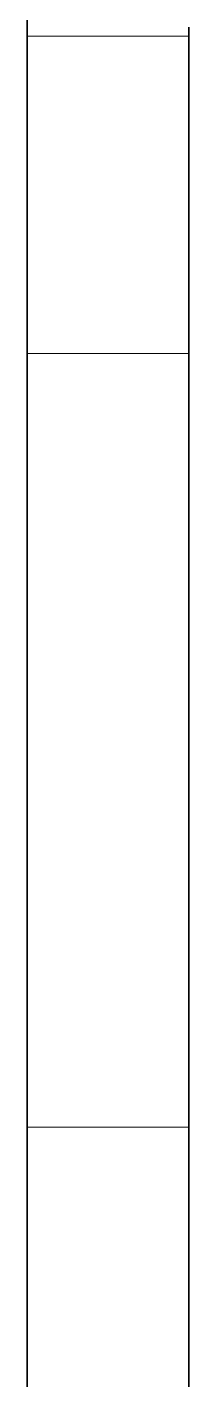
# Model space of a CAD drawing. Extents: x 155 to 1176, y 87 to 946.
# Drawn here: x 545.73 to 549.23, y 355.17 to 384.44 of the extents above; entities that cross this region are included whole.
import ezdxf

# ---------------------------------------------------------------- set-up
doc = ezdxf.new("R2010")
doc.units = 0

msp = doc.modelspace()

# ---------------------------------------------------------------- linework, layer by layer
at = {"color": 7, "lineweight": 35, "ltscale": 0.106442}
msp.add_line((545.734, 384.333), (545.734, 388.591), dxfattribs=at)
at = {"color": 7, "lineweight": 35, "ltscale": 0.004872}
for p, q in [((545.734, 384.243), (545.734, 384.438)), ((549.234, 384.243), (549.234, 384.438))]:
    msp.add_line(p, q, dxfattribs=at)
at = {"color": 7, "lineweight": 35, "ltscale": 0.171677}
for p, q in [((545.734, 377.376), (545.734, 384.243)), ((549.234, 377.376), (549.234, 384.243))]:
    msp.add_line(p, q, dxfattribs=at)
at = {"color": 7, "lineweight": 13, "ltscale": 0.0875}
for p, q in [((545.734, 384.243), (549.234, 384.243)), ((545.734, 377.376), (549.234, 377.376)), ((545.734, 360.634), (549.234, 360.634))]:
    msp.add_line(p, q, dxfattribs=at)
at = {"color": 7, "lineweight": 35, "ltscale": 0.418545}
for p, q in [((545.734, 360.634), (545.734, 377.376)), ((549.234, 360.634), (549.234, 377.376))]:
    msp.add_line(p, q, dxfattribs=at)
at = {"color": 7, "lineweight": 35}
for p, q in [((545.734, 322.111), (545.734, 360.634)), ((549.234, 322.111), (549.234, 360.634))]:
    msp.add_line(p, q, dxfattribs=at)

doc.saveas('drawing.dxf')
